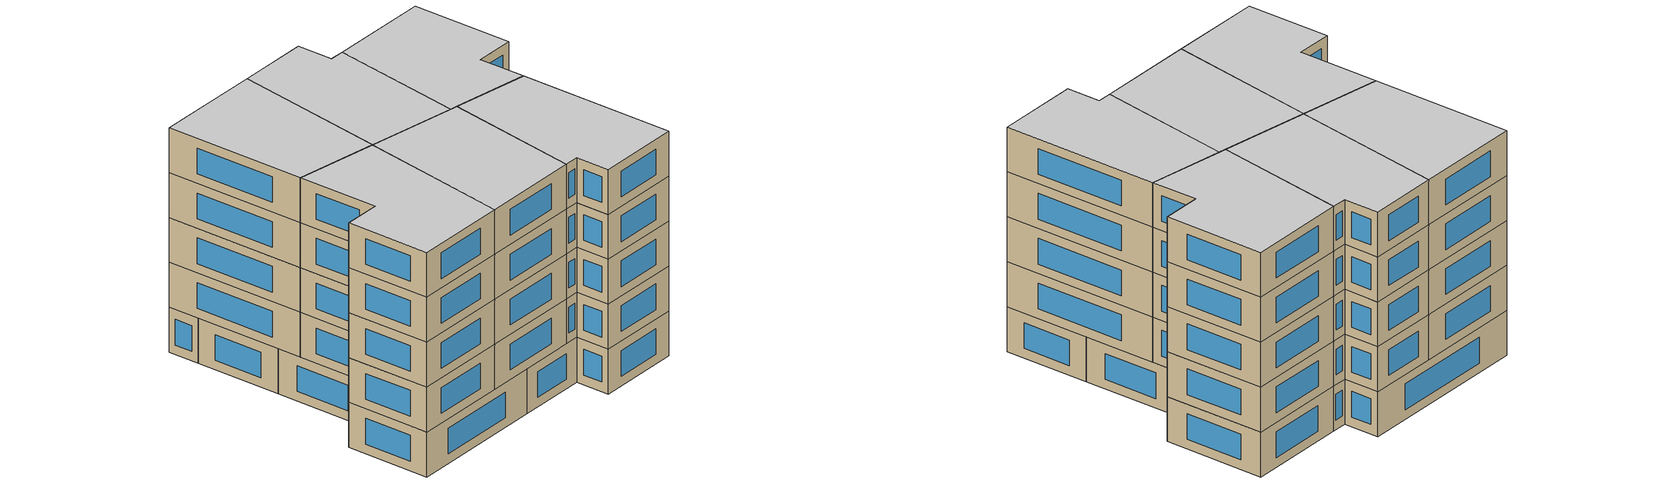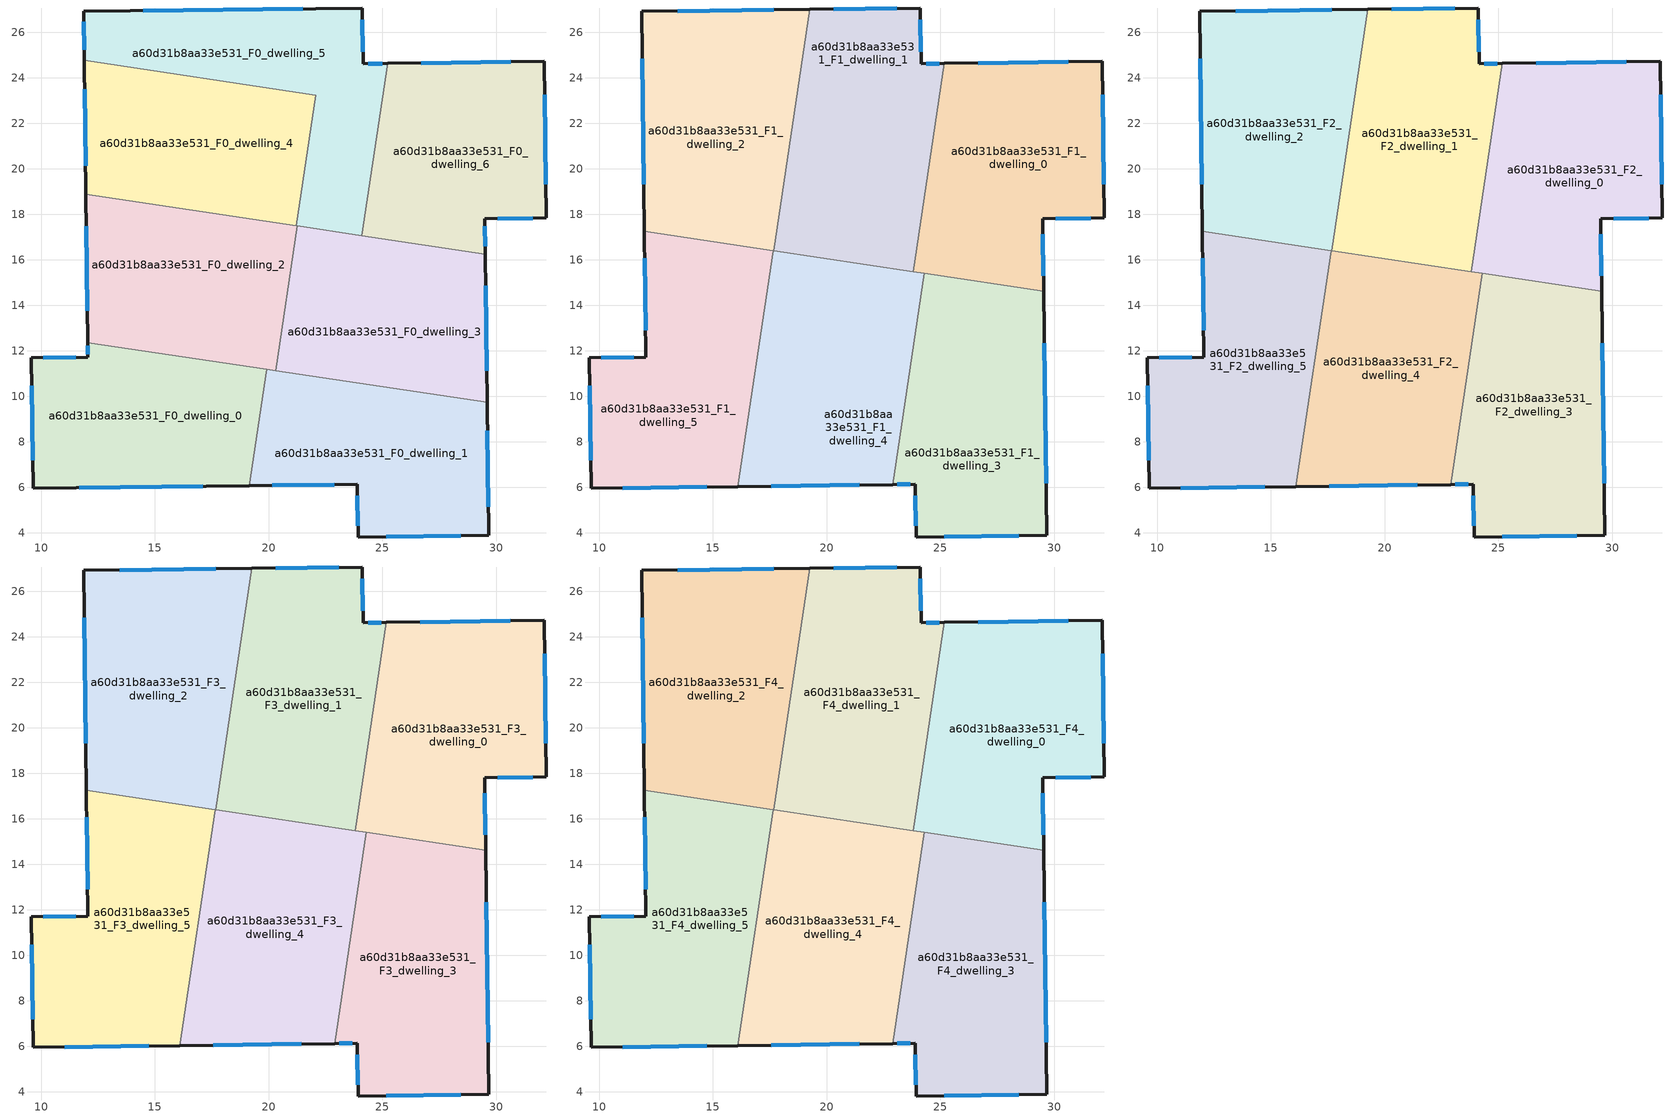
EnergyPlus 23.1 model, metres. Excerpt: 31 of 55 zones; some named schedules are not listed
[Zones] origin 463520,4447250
a60d31b8aa33e531_F0_dwelling_0
 floor ground (EU_floor_Construction): 19.91,11.17 19.15,6.07 9.65,5.94 9.58,11.68 12.06,11.71 12.05,12.35 z0
 wall outside (EU_wall_Construction): 12.05,12.35 12.06,11.71 9.58,11.68 9.65,5.94 19.15,6.07 z0:3
 wall to a60d31b8aa33e531_F0_dwelling_1 (EU_wall_Construction): 19.15,6.07 19.91,11.17 z0:3
 wall to a60d31b8aa33e531_F0_dwelling_2 (EU_wall_Construction): 19.91,11.17 12.05,12.35 z0:3
 window (EU_Window_Construction): 11.53,11.71 10.11,11.69 / 12.05,12.21 12.06,11.85 / 11.68,5.97 17.11,6.04 / 9.59,10.45 9.63,7.17 z0.64:2.36
a60d31b8aa33e531_F0_dwelling_1
 floor ground (EU_floor_Construction): 29.61,9.72 29.68,3.88 23.93,3.81 23.9,6.13 19.15,6.07 19.91,11.17 z0
 wall outside (EU_wall_Construction): 19.15,6.07 23.9,6.13 23.93,3.81 29.68,3.88 29.61,9.72 z0:3
 wall to a60d31b8aa33e531_F0_dwelling_3 (EU_wall_Construction): 29.61,9.72 20.31,11.11 z0:3
 wall to a60d31b8aa33e531_F0_dwelling_2 (EU_wall_Construction): 20.31,11.11 19.91,11.17 z0:3
 window (EU_Window_Construction): 29.67,5.13 29.62,8.47 / 25.17,3.82 28.45,3.86 / 23.91,5.63 23.93,4.3 / 20.17,6.08 22.88,6.11 z0.64:2.36
a60d31b8aa33e531_F0_dwelling_2
 floor ground (EU_floor_Construction): 21.26,17.48 20.31,11.11 12.05,12.35 11.97,18.87 z0
 wall outside (EU_wall_Construction): 11.97,18.87 12.05,12.35 z0:3
 wall to a60d31b8aa33e531_F0_dwelling_3 (EU_wall_Construction): 20.31,11.11 21.26,17.48 z0:3
 wall to a60d31b8aa33e531_F0_dwelling_4 (EU_wall_Construction): 21.23,17.49 11.97,18.87 z0:3
 wall to a60d31b8aa33e531_F0_dwelling_5 (EU_wall_Construction): 21.26,17.48 21.23,17.49 z0:3
 window (EU_Window_Construction): 11.99,17.47 12.04,13.74 z0.64:2.36
 ceiling adiabatic (EU_roof_Construction): 17.68,16.39 17.92,17.98 11.97,18.87 12.05,12.35 11.99,17.24 z3
a60d31b8aa33e531_F0_dwelling_3
 floor ground (EU_floor_Construction): 29.52,16.25 29.61,9.72 20.31,11.11 21.26,17.48 z0
 wall outside (EU_wall_Construction): 29.61,9.72 29.52,16.25 z0:3
 wall to a60d31b8aa33e531_F0_dwelling_6 (EU_wall_Construction): 29.52,16.25 24.11,17.06 z0:3
 wall to a60d31b8aa33e531_F0_dwelling_5 (EU_wall_Construction): 24.11,17.05 21.26,17.48 z0:3
 window (EU_Window_Construction): 29.59,11.12 29.54,14.85 z0.64:2.36
a60d31b8aa33e531_F0_dwelling_4
 floor ground (EU_floor_Construction): 22.08,23.24 21.23,17.49 11.97,18.87 11.9,24.76 z0
 wall outside (EU_wall_Construction): 11.9,24.76 11.97,18.87 z0:3
 wall to a60d31b8aa33e531_F0_dwelling_5 (EU_wall_Construction): 21.23,17.49 22.08,23.24 11.9,24.76 z0:3
 window (EU_Window_Construction): 11.91,23.5 11.96,20.13 z0.64:2.36
a60d31b8aa33e531_F0_dwelling_5
 floor ground (EU_floor_Construction): 24.12,27.06 24.15,24.61 25.24,24.62 24.11,17.05 21.23,17.49 22.08,23.24 11.9,24.76 11.87,26.91 z0
 wall outside (EU_wall_Construction): 25.24,24.62 24.15,24.61 24.12,27.06 11.87,26.91 11.9,24.76 z0:3
 wall to a60d31b8aa33e531_F0_dwelling_6 (EU_wall_Construction): 24.11,17.05 25.24,24.62 z0:3
 window (EU_Window_Construction): 11.88,26.45 11.89,25.22 / 21.5,27.03 14.49,26.94 / 24.15,25.13 24.13,26.54 / 25.01,24.62 24.39,24.61 z0.64:2.36
a60d31b8aa33e531_F0_dwelling_6
 floor ground (EU_floor_Construction): 32.12,24.71 32.2,17.83 29.5,17.8 29.52,16.25 24.11,17.05 25.24,24.62 z0
 wall outside (EU_wall_Construction): 29.52,16.25 29.5,17.8 32.2,17.83 32.12,24.71 25.24,24.62 z0:3
 window (EU_Window_Construction): 30.64,24.69 26.71,24.64 / 32.18,19.31 32.13,23.24 / 30.08,17.81 31.62,17.83 / 29.52,16.58 29.51,17.47 z0.64:2.36
a60d31b8aa33e531_F1_dwelling_0
 floor to a60d31b8aa33e531_F0_dwelling_6 (EU_floor_Construction): 32.12,24.71 32.2,17.83 29.5,17.8 29.52,16.25 24.11,17.05 25.24,24.62 z3
 floor to a60d31b8aa33e531_F0_dwelling_5 (EU_floor_Construction): 25.24,24.62 24.11,17.05 24.05,17.06 25.18,24.62 z3
 floor to a60d31b8aa33e531_F0_dwelling_3 (EU_floor_Construction): 29.52,16.25 29.54,14.62 23.82,15.47 24.05,17.06 z3
 wall outside (EU_wall_Construction): 29.54,14.62 29.5,17.8 32.2,17.83 32.12,24.71 25.18,24.62 z3:6
 wall to a60d31b8aa33e531_F1_dwelling_1 (EU_wall_Construction): 25.18,24.62 23.82,15.47 z3:6
 wall to a60d31b8aa33e531_F1_dwelling_3 (EU_wall_Construction): 24.29,15.4 29.54,14.62 z3:6
 wall to a60d31b8aa33e531_F1_dwelling_4 (EU_wall_Construction): 23.82,15.47 24.29,15.4 z3:6
 window (EU_Window_Construction): 29.53,15.3 29.51,17.12 / 30.63,24.69 26.67,24.64 / 32.18,19.31 32.13,23.24 / 30.08,17.81 31.62,17.83 z3.64:5.36
a60d31b8aa33e531_F1_dwelling_1
 floor to a60d31b8aa33e531_F0_dwelling_5 (EU_floor_Construction): 24.12,27.06 24.15,24.61 25.18,24.62 24.05,17.06 21.23,17.49 22.08,23.24 18.78,23.73 19.27,27 z3
 floor to a60d31b8aa33e531_F0_dwelling_4 (EU_floor_Construction): 22.08,23.24 21.23,17.49 17.92,17.98 18.78,23.73 z3
 floor to a60d31b8aa33e531_F0_dwelling_3 (EU_floor_Construction): 24.05,17.06 23.82,15.47 21.03,15.89 21.26,17.48 z3
 floor to a60d31b8aa33e531_F0_dwelling_2 (EU_floor_Construction): 21.26,17.48 21.03,15.89 17.68,16.39 17.92,17.98 z3
 wall outside (EU_wall_Construction): 25.18,24.62 24.15,24.61 24.12,27.06 19.27,27 z3:6
 wall to a60d31b8aa33e531_F1_dwelling_2 (EU_wall_Construction): 19.27,27 17.68,16.39 z3:6
 wall to a60d31b8aa33e531_F1_dwelling_4 (EU_wall_Construction): 17.68,16.39 23.82,15.47 z3:6
 window (EU_Window_Construction): 23.08,27.05 20.31,27.01 / 24.15,25.13 24.13,26.54 / 24.96,24.62 24.37,24.61 z3.64:5.36
a60d31b8aa33e531_F1_dwelling_2
 floor to a60d31b8aa33e531_F0_dwelling_4 (EU_floor_Construction): 18.78,23.73 17.92,17.98 11.97,18.87 11.9,24.76 z3
 floor to a60d31b8aa33e531_F0_dwelling_5 (EU_floor_Construction): 19.27,27 18.78,23.73 11.9,24.76 11.87,26.91 z3
 floor adiabatic (EU_floor_Construction): 17.92,17.98 17.68,16.39 11.99,17.24 11.97,18.87 z3
 wall outside (EU_wall_Construction): 19.27,27 11.87,26.91 11.99,17.24 z3:6
 wall to a60d31b8aa33e531_F1_dwelling_5 (EU_wall_Construction): 11.99,17.24 17.66,16.39 z3:6
 wall to a60d31b8aa33e531_F1_dwelling_4 (EU_wall_Construction): 17.66,16.39 17.68,16.39 z3:6
 window (EU_Window_Construction): 11.9,24.84 11.97,19.31 / 17.68,26.98 13.45,26.93 z3.64:5.36
a60d31b8aa33e531_F1_dwelling_3
 floor to a60d31b8aa33e531_F0_dwelling_1 (EU_floor_Construction): 29.61,9.72 29.68,3.88 23.93,3.81 23.9,6.13 22.9,6.12 23.58,10.62 z3
 floor to a60d31b8aa33e531_F0_dwelling_3 (EU_floor_Construction): 29.54,14.62 29.61,9.72 23.58,10.62 24.29,15.4 z3
 wall outside (EU_wall_Construction): 22.9,6.12 23.9,6.13 23.93,3.81 29.68,3.88 29.54,14.62 z3:6
 wall to a60d31b8aa33e531_F1_dwelling_4 (EU_wall_Construction): 24.29,15.4 22.9,6.12 z3:6
 window (EU_Window_Construction): 29.65,6.18 29.57,12.32 / 25.17,3.82 28.45,3.86 / 23.91,5.63 23.93,4.3 / 23.12,6.12 23.69,6.13 z3.64:5.36
a60d31b8aa33e531_F1_dwelling_4
 floor to a60d31b8aa33e531_F0_dwelling_2 (EU_floor_Construction): 21.03,15.89 20.31,11.11 16.94,11.62 17.66,16.39 z3
 floor to a60d31b8aa33e531_F0_dwelling_0 (EU_floor_Construction): 19.91,11.17 19.15,6.07 16.11,6.03 16.94,11.62 z3
 floor to a60d31b8aa33e531_F0_dwelling_1 (EU_floor_Construction): 23.58,10.62 22.9,6.12 19.15,6.07 19.91,11.17 z3
 floor to a60d31b8aa33e531_F0_dwelling_3 (EU_floor_Construction): 24.29,15.4 23.58,10.62 20.31,11.11 21.03,15.89 z3
 wall outside (EU_wall_Construction): 16.11,6.03 22.9,6.12 z3:6
 wall to a60d31b8aa33e531_F1_dwelling_5 (EU_wall_Construction): 17.66,16.39 16.11,6.03 z3:6
 window (EU_Window_Construction): 17.56,6.05 21.45,6.1 z3.64:5.36
a60d31b8aa33e531_F1_dwelling_5
 floor to a60d31b8aa33e531_F0_dwelling_0 (EU_floor_Construction): 16.94,11.62 16.11,6.03 9.65,5.94 9.58,11.68 12.06,11.71 12.05,12.35 z3
 floor to a60d31b8aa33e531_F0_dwelling_2 (EU_floor_Construction): 17.66,16.39 16.94,11.62 12.05,12.35 11.99,17.24 z3
 wall outside (EU_wall_Construction): 11.99,17.24 12.06,11.71 9.58,11.68 9.65,5.94 16.11,6.03 z3:6
 window (EU_Window_Construction): 12.01,16.05 12.05,12.9 / 11.03,5.96 14.72,6.01 / 9.59,10.45 9.63,7.17 / 11.53,11.71 10.11,11.69 z3.64:5.36
a60d31b8aa33e531_F2_dwelling_0
 floor to a60d31b8aa33e531_F1_dwelling_0 (EU_floor_Construction): 32.12,24.71 32.2,17.83 29.5,17.8 29.54,14.62 23.82,15.47 25.18,24.62 z6
 wall outside (EU_wall_Construction): 29.54,14.62 29.5,17.8 32.2,17.83 32.12,24.71 25.18,24.62 z6:9
 wall to a60d31b8aa33e531_F2_dwelling_1 (EU_wall_Construction): 25.18,24.62 23.82,15.47 z6:9
 wall to a60d31b8aa33e531_F2_dwelling_3 (EU_wall_Construction): 24.29,15.4 29.54,14.62 z6:9
 wall to a60d31b8aa33e531_F2_dwelling_4 (EU_wall_Construction): 23.82,15.47 24.29,15.4 z6:9
 window (EU_Window_Construction): 29.53,15.3 29.51,17.12 / 30.63,24.69 26.67,24.64 / 32.18,19.31 32.13,23.24 / 30.08,17.81 31.62,17.83 z6.64:8.36
a60d31b8aa33e531_F2_dwelling_1
 floor to a60d31b8aa33e531_F1_dwelling_1 (EU_floor_Construction): 24.12,27.06 24.15,24.61 25.18,24.62 23.82,15.47 17.68,16.39 19.27,27 z6
 wall outside (EU_wall_Construction): 25.18,24.62 24.15,24.61 24.12,27.06 19.27,27 z6:9
 wall to a60d31b8aa33e531_F2_dwelling_2 (EU_wall_Construction): 19.27,27 17.68,16.39 z6:9
 wall to a60d31b8aa33e531_F2_dwelling_4 (EU_wall_Construction): 17.68,16.39 23.82,15.47 z6:9
 window (EU_Window_Construction): 23.08,27.05 20.31,27.01 / 24.15,25.13 24.13,26.54 / 24.96,24.62 24.37,24.61 z6.64:8.36
a60d31b8aa33e531_F2_dwelling_2
 floor to a60d31b8aa33e531_F1_dwelling_2 (EU_floor_Construction): 19.27,27 17.68,16.39 11.99,17.24 11.87,26.91 z6
 wall outside (EU_wall_Construction): 19.27,27 11.87,26.91 11.99,17.24 z6:9
 wall to a60d31b8aa33e531_F2_dwelling_5 (EU_wall_Construction): 11.99,17.24 17.66,16.39 z6:9
 wall to a60d31b8aa33e531_F2_dwelling_4 (EU_wall_Construction): 17.66,16.39 17.68,16.39 z6:9
 window (EU_Window_Construction): 11.9,24.84 11.97,19.31 / 17.68,26.98 13.45,26.93 z6.64:8.36
a60d31b8aa33e531_F2_dwelling_3
 floor to a60d31b8aa33e531_F1_dwelling_3 (EU_floor_Construction): 29.54,14.62 29.68,3.88 23.93,3.81 23.9,6.13 22.9,6.12 24.29,15.4 z6
 wall outside (EU_wall_Construction): 22.9,6.12 23.9,6.13 23.93,3.81 29.68,3.88 29.54,14.62 z6:9
 wall to a60d31b8aa33e531_F2_dwelling_4 (EU_wall_Construction): 24.29,15.4 22.9,6.12 z6:9
 window (EU_Window_Construction): 29.65,6.18 29.57,12.32 / 25.17,3.82 28.45,3.86 / 23.91,5.63 23.93,4.3 / 23.12,6.12 23.69,6.13 z6.64:8.36
a60d31b8aa33e531_F2_dwelling_4
 floor to a60d31b8aa33e531_F1_dwelling_4 (EU_floor_Construction): 24.29,15.4 22.9,6.12 16.11,6.03 17.66,16.39 z6
 wall outside (EU_wall_Construction): 16.11,6.03 22.9,6.12 z6:9
 wall to a60d31b8aa33e531_F2_dwelling_5 (EU_wall_Construction): 17.66,16.39 16.11,6.03 z6:9
 window (EU_Window_Construction): 17.56,6.05 21.45,6.1 z6.64:8.36
a60d31b8aa33e531_F2_dwelling_5
 floor to a60d31b8aa33e531_F1_dwelling_5 (EU_floor_Construction): 17.66,16.39 16.11,6.03 9.65,5.94 9.58,11.68 12.06,11.71 11.99,17.24 z6
 wall outside (EU_wall_Construction): 11.99,17.24 12.06,11.71 9.58,11.68 9.65,5.94 16.11,6.03 z6:9
 window (EU_Window_Construction): 12.01,16.05 12.05,12.9 / 11.03,5.96 14.72,6.01 / 9.59,10.45 9.63,7.17 / 11.53,11.71 10.11,11.69 z6.64:8.36
a60d31b8aa33e531_F3_dwelling_0
 floor to a60d31b8aa33e531_F2_dwelling_0 (EU_floor_Construction): 32.12,24.71 32.2,17.83 29.5,17.8 29.54,14.62 23.82,15.47 25.18,24.62 z9
 wall outside (EU_wall_Construction): 29.54,14.62 29.5,17.8 32.2,17.83 32.12,24.71 25.18,24.62 z9:12
 wall to a60d31b8aa33e531_F3_dwelling_1 (EU_wall_Construction): 25.18,24.62 23.82,15.47 z9:12
 wall to a60d31b8aa33e531_F3_dwelling_3 (EU_wall_Construction): 24.29,15.4 29.54,14.62 z9:12
 wall to a60d31b8aa33e531_F3_dwelling_4 (EU_wall_Construction): 23.82,15.47 24.29,15.4 z9:12
 window (EU_Window_Construction): 29.53,15.3 29.51,17.12 / 30.63,24.69 26.67,24.64 / 32.18,19.31 32.13,23.24 / 30.08,17.81 31.62,17.83 z9.64:11.36
a60d31b8aa33e531_F3_dwelling_1
 floor to a60d31b8aa33e531_F2_dwelling_1 (EU_floor_Construction): 24.12,27.06 24.15,24.61 25.18,24.62 23.82,15.47 17.68,16.39 19.27,27 z9
 wall outside (EU_wall_Construction): 25.18,24.62 24.15,24.61 24.12,27.06 19.27,27 z9:12
 wall to a60d31b8aa33e531_F3_dwelling_2 (EU_wall_Construction): 19.27,27 17.68,16.39 z9:12
 wall to a60d31b8aa33e531_F3_dwelling_4 (EU_wall_Construction): 17.68,16.39 23.82,15.47 z9:12
 window (EU_Window_Construction): 23.08,27.05 20.31,27.01 / 24.15,25.13 24.13,26.54 / 24.96,24.62 24.37,24.61 z9.64:11.36
a60d31b8aa33e531_F3_dwelling_2
 floor to a60d31b8aa33e531_F2_dwelling_2 (EU_floor_Construction): 19.27,27 17.68,16.39 11.99,17.24 11.87,26.91 z9
 wall outside (EU_wall_Construction): 19.27,27 11.87,26.91 11.99,17.24 z9:12
 wall to a60d31b8aa33e531_F3_dwelling_5 (EU_wall_Construction): 11.99,17.24 17.66,16.39 z9:12
 wall to a60d31b8aa33e531_F3_dwelling_4 (EU_wall_Construction): 17.66,16.39 17.68,16.39 z9:12
 window (EU_Window_Construction): 11.9,24.84 11.97,19.31 / 17.68,26.98 13.45,26.93 z9.64:11.36
a60d31b8aa33e531_F3_dwelling_3
 floor to a60d31b8aa33e531_F2_dwelling_3 (EU_floor_Construction): 29.54,14.62 29.68,3.88 23.93,3.81 23.9,6.13 22.9,6.12 24.29,15.4 z9
 wall outside (EU_wall_Construction): 22.9,6.12 23.9,6.13 23.93,3.81 29.68,3.88 29.54,14.62 z9:12
 wall to a60d31b8aa33e531_F3_dwelling_4 (EU_wall_Construction): 24.29,15.4 22.9,6.12 z9:12
 window (EU_Window_Construction): 29.65,6.18 29.57,12.32 / 25.17,3.82 28.45,3.86 / 23.91,5.63 23.93,4.3 / 23.12,6.12 23.69,6.13 z9.64:11.36
a60d31b8aa33e531_F3_dwelling_4
 floor to a60d31b8aa33e531_F2_dwelling_4 (EU_floor_Construction): 24.29,15.4 22.9,6.12 16.11,6.03 17.66,16.39 z9
 wall outside (EU_wall_Construction): 16.11,6.03 22.9,6.12 z9:12
 wall to a60d31b8aa33e531_F3_dwelling_5 (EU_wall_Construction): 17.66,16.39 16.11,6.03 z9:12
 window (EU_Window_Construction): 17.56,6.05 21.45,6.1 z9.64:11.36
a60d31b8aa33e531_F3_dwelling_5
 floor to a60d31b8aa33e531_F2_dwelling_5 (EU_floor_Construction): 17.66,16.39 16.11,6.03 9.65,5.94 9.58,11.68 12.06,11.71 11.99,17.24 z9
 wall outside (EU_wall_Construction): 11.99,17.24 12.06,11.71 9.58,11.68 9.65,5.94 16.11,6.03 z9:12
 window (EU_Window_Construction): 12.01,16.05 12.05,12.9 / 11.03,5.96 14.72,6.01 / 9.59,10.45 9.63,7.17 / 11.53,11.71 10.11,11.69 z9.64:11.36
a60d31b8aa33e531_F4_dwelling_0
 floor to a60d31b8aa33e531_F3_dwelling_0 (EU_floor_Construction): 32.12,24.71 32.2,17.83 29.5,17.8 29.54,14.62 23.82,15.47 25.18,24.62 z12
 wall outside (EU_wall_Construction): 29.54,14.62 29.5,17.8 32.2,17.83 32.12,24.71 25.18,24.62 z12:15
 wall to a60d31b8aa33e531_F4_dwelling_1 (EU_wall_Construction): 25.18,24.62 23.82,15.47 z12:15
 wall to a60d31b8aa33e531_F4_dwelling_3 (EU_wall_Construction): 24.29,15.4 29.54,14.62 z12:15
 wall to a60d31b8aa33e531_F4_dwelling_4 (EU_wall_Construction): 23.82,15.47 24.29,15.4 z12:15
 window (EU_Window_Construction): 29.53,15.3 29.51,17.12 / 30.63,24.69 26.67,24.64 / 32.18,19.31 32.13,23.24 / 30.08,17.81 31.62,17.83 z12.64:14.36
 ceiling to a60d31b8aa33e531_F5_dwelling_0 (EU_floor_Construction): 29.54,14.62 29.5,17.8 32.2,17.83 32.12,24.71 25.18,24.62 23.82,15.47 z15
a60d31b8aa33e531_F4_dwelling_1
 floor to a60d31b8aa33e531_F3_dwelling_1 (EU_floor_Construction): 24.12,27.06 24.15,24.61 25.18,24.62 23.82,15.47 17.68,16.39 19.27,27 z12
 wall outside (EU_wall_Construction): 25.18,24.62 24.15,24.61 24.12,27.06 19.27,27 z12:15
 wall to a60d31b8aa33e531_F4_dwelling_2 (EU_wall_Construction): 19.27,27 17.68,16.39 z12:15
 wall to a60d31b8aa33e531_F4_dwelling_4 (EU_wall_Construction): 17.68,16.39 23.82,15.47 z12:15
 window (EU_Window_Construction): 23.08,27.05 20.31,27.01 / 24.15,25.13 24.13,26.54 / 24.96,24.62 24.37,24.61 z12.64:14.36
 ceiling to a60d31b8aa33e531_F5_dwelling_1 (EU_floor_Construction): 23.82,15.47 25.18,24.62 24.15,24.61 24.12,27.06 19.27,27 17.68,16.39 z15
a60d31b8aa33e531_F4_dwelling_2
 floor to a60d31b8aa33e531_F3_dwelling_2 (EU_floor_Construction): 19.27,27 17.68,16.39 11.99,17.24 11.87,26.91 z12
 wall outside (EU_wall_Construction): 19.27,27 11.87,26.91 11.99,17.24 z12:15
 wall to a60d31b8aa33e531_F4_dwelling_5 (EU_wall_Construction): 11.99,17.24 17.66,16.39 z12:15
 wall to a60d31b8aa33e531_F4_dwelling_4 (EU_wall_Construction): 17.66,16.39 17.68,16.39 z12:15
 window (EU_Window_Construction): 11.9,24.84 11.97,19.31 / 17.68,26.98 13.45,26.93 z12.64:14.36
 ceiling to a60d31b8aa33e531_F5_dwelling_2 (EU_floor_Construction): 17.68,16.39 19.27,27 11.87,26.91 11.99,17.24 z15
a60d31b8aa33e531_F4_dwelling_3
 floor to a60d31b8aa33e531_F3_dwelling_3 (EU_floor_Construction): 29.54,14.62 29.68,3.88 23.93,3.81 23.9,6.13 22.9,6.12 24.29,15.4 z12
 wall outside (EU_wall_Construction): 22.9,6.12 23.9,6.13 23.93,3.81 29.68,3.88 29.54,14.62 z12:15
 wall to a60d31b8aa33e531_F4_dwelling_4 (EU_wall_Construction): 24.29,15.4 22.9,6.12 z12:15
 window (EU_Window_Construction): 29.65,6.18 29.57,12.32 / 25.17,3.82 28.45,3.86 / 23.91,5.63 23.93,4.3 / 23.12,6.12 23.69,6.13 z12.64:14.36
 ceiling to a60d31b8aa33e531_F5_dwelling_3 (EU_floor_Construction): 29.68,3.88 29.54,14.62 24.29,15.4 22.9,6.12 23.9,6.13 23.93,3.81 z15
a60d31b8aa33e531_F4_dwelling_4
 floor to a60d31b8aa33e531_F3_dwelling_4 (EU_floor_Construction): 24.29,15.4 22.9,6.12 16.11,6.03 17.66,16.39 z12
 wall outside (EU_wall_Construction): 16.11,6.03 22.9,6.12 z12:15
 wall to a60d31b8aa33e531_F4_dwelling_5 (EU_wall_Construction): 17.66,16.39 16.11,6.03 z12:15
 window (EU_Window_Construction): 17.56,6.05 21.45,6.1 z12.64:14.36
 ceiling to a60d31b8aa33e531_F5_dwelling_4 (EU_floor_Construction): 22.9,6.12 24.29,15.4 17.66,16.39 16.11,6.03 z15
a60d31b8aa33e531_F4_dwelling_5
 floor to a60d31b8aa33e531_F3_dwelling_5 (EU_floor_Construction): 17.66,16.39 16.11,6.03 9.65,5.94 9.58,11.68 12.06,11.71 11.99,17.24 z12
 wall outside (EU_wall_Construction): 11.99,17.24 12.06,11.71 9.58,11.68 9.65,5.94 16.11,6.03 z12:15
 window (EU_Window_Construction): 12.01,16.05 12.05,12.9 / 11.03,5.96 14.72,6.01 / 9.59,10.45 9.63,7.17 / 11.53,11.71 10.11,11.69 z12.64:14.36
 ceiling to a60d31b8aa33e531_F5_dwelling_5 (EU_floor_Construction): 16.11,6.03 17.66,16.39 11.99,17.24 12.06,11.71 9.58,11.68 9.65,5.94 z15
[Building]
EU S2 Campaign: North Axis=0; Terrain=City; Solar Distribution=FullExterior
[Site:Location]
Yerevan-Zvartnots.Intl.AP: Latitude=40.15; Longitude=44.383; Time Zone=4; Elevation=854
[SizingPeriod:WeatherFileDays]
AnnualSizingPeriod: Begin Month=1; Begin Day of Month=1; End Month=12; End Day of Month=31; Day of Week for Start Day=Monday; Use Weather File Daylight Saving Period=No; Use Weather File Rain and Snow Indicators=No
[MATERIAL]
EU_InternalMass_Material: Roughness=MediumRough; Thickness=0.1; Conductivity=1; Density=1800; Specific Heat=900; Thermal Absorptance=0.9; Solar Absorptance=0.7; Visible Absorptance=0.7
[MATERIAL:NOMASS] Roughness=MediumRough; Thermal Absorptance=0.9; Solar Absorptance=0.7; Visible Absorptance=0.7
Name | Thermal Resistance
EU_wall_NoMass | 1.05043
EU_roof_NoMass | 1.45357
EU_floor_NoMass | 0.478065
[WINDOWMATERIAL:SIMPLEGLAZINGSYSTEM]
EU_Window_SimpleGlazing: UFactor=2.5566; Solar Heat Gain Coefficient=0.75; Visible Transmittance=0.75
[CONSTRUCTION]
EU_wall_Construction: EU_wall_NoMass
EU_roof_Construction: EU_roof_NoMass
EU_floor_Construction: EU_floor_NoMass
EU_Window_Construction: EU_Window_SimpleGlazing
EU_InternalMass_Construction: EU_InternalMass_Material
[ZONE] Type=1; Multiplier=1; Ceiling Height=autocalculate; Floor Area=autocalculate; Part of Total Floor Area=Yes
Name | Volume
a60d31b8aa33e531_F0_dwelling_0 | 171.408
a60d31b8aa33e531_F1_dwelling_0; a60d31b8aa33e531_F2_dwelling_0; a60d31b8aa33e531_F3_dwelling_0; a60d31b8aa33e531_F4_dwelling_0 | 199.97
a60d31b8aa33e531_F0_dwelling_1 | 171.409
a60d31b8aa33e531_F1_dwelling_1; a60d31b8aa33e531_F2_dwelling_1; a60d31b8aa33e531_F3_dwelling_1; a60d31b8aa33e531_F4_dwelling_1 | 199.988
a60d31b8aa33e531_F0_dwelling_2 | 171.395
a60d31b8aa33e531_F1_dwelling_2; a60d31b8aa33e531_F2_dwelling_2; a60d31b8aa33e531_F3_dwelling_2; a60d31b8aa33e531_F4_dwelling_2 | 199.975
a60d31b8aa33e531_F0_dwelling_3 | 171.391
a60d31b8aa33e531_F1_dwelling_3; a60d31b8aa33e531_F2_dwelling_3; a60d31b8aa33e531_F3_dwelling_3; a60d31b8aa33e531_F4_dwelling_3 | 199.979
a60d31b8aa33e531_F0_dwelling_4 | 171.406
a60d31b8aa33e531_F1_dwelling_4; a60d31b8aa33e531_F2_dwelling_4; a60d31b8aa33e531_F3_dwelling_4; a60d31b8aa33e531_F4_dwelling_4 | 199.941
a60d31b8aa33e531_F0_dwelling_5 | 171.414
a60d31b8aa33e531_F1_dwelling_5; a60d31b8aa33e531_F2_dwelling_5; a60d31b8aa33e531_F3_dwelling_5; a60d31b8aa33e531_F4_dwelling_5 | 199.967
a60d31b8aa33e531_F0_dwelling_6 | 171.393
[INTERNALMASS] Construction=EU_InternalMass_Construction
Name | Zone or ZoneList | Surface Area
a60d31b8aa33e531_F0_dwelling_0_EU_InternalMass | a60d31b8aa33e531_F0_dwelling_0 | 57.1353
a60d31b8aa33e531_F0_dwelling_1_EU_InternalMass | a60d31b8aa33e531_F0_dwelling_1 | 57.1377
a60d31b8aa33e531_F0_dwelling_2_EU_InternalMass | a60d31b8aa33e531_F0_dwelling_2 | 57.1316
a60d31b8aa33e531_F0_dwelling_3_EU_InternalMass | a60d31b8aa33e531_F0_dwelling_3 | 57.1303
a60d31b8aa33e531_F0_dwelling_4_EU_InternalMass | a60d31b8aa33e531_F0_dwelling_4 | 57.1342
a60d31b8aa33e531_F0_dwelling_5_EU_InternalMass | a60d31b8aa33e531_F0_dwelling_5 | 57.138
a60d31b8aa33e531_F0_dwelling_6_EU_InternalMass | a60d31b8aa33e531_F0_dwelling_6 | 57.1311
a60d31b8aa33e531_F1_dwelling_0_EU_InternalMass | a60d31b8aa33e531_F1_dwelling_0 | 66.6567
a60d31b8aa33e531_F1_dwelling_1_EU_InternalMass | a60d31b8aa33e531_F1_dwelling_1 | 66.6628
a60d31b8aa33e531_F1_dwelling_2_EU_InternalMass | a60d31b8aa33e531_F1_dwelling_2 | 66.6581
a60d31b8aa33e531_F1_dwelling_3_EU_InternalMass | a60d31b8aa33e531_F1_dwelling_3 | 66.6596
a60d31b8aa33e531_F1_dwelling_4_EU_InternalMass | a60d31b8aa33e531_F1_dwelling_4 | 66.6468
a60d31b8aa33e531_F1_dwelling_5_EU_InternalMass | a60d31b8aa33e531_F1_dwelling_5 | 66.6558
a60d31b8aa33e531_F2_dwelling_0_EU_InternalMass | a60d31b8aa33e531_F2_dwelling_0 | 66.6567
a60d31b8aa33e531_F2_dwelling_1_EU_InternalMass | a60d31b8aa33e531_F2_dwelling_1 | 66.6628
a60d31b8aa33e531_F2_dwelling_2_EU_InternalMass | a60d31b8aa33e531_F2_dwelling_2 | 66.6581
a60d31b8aa33e531_F2_dwelling_3_EU_InternalMass | a60d31b8aa33e531_F2_dwelling_3 | 66.6596
a60d31b8aa33e531_F2_dwelling_4_EU_InternalMass | a60d31b8aa33e531_F2_dwelling_4 | 66.6468
a60d31b8aa33e531_F2_dwelling_5_EU_InternalMass | a60d31b8aa33e531_F2_dwelling_5 | 66.6558
a60d31b8aa33e531_F3_dwelling_0_EU_InternalMass | a60d31b8aa33e531_F3_dwelling_0 | 66.6567
a60d31b8aa33e531_F3_dwelling_1_EU_InternalMass | a60d31b8aa33e531_F3_dwelling_1 | 66.6628
a60d31b8aa33e531_F3_dwelling_2_EU_InternalMass | a60d31b8aa33e531_F3_dwelling_2 | 66.6581
a60d31b8aa33e531_F3_dwelling_3_EU_InternalMass | a60d31b8aa33e531_F3_dwelling_3 | 66.6596
a60d31b8aa33e531_F3_dwelling_4_EU_InternalMass | a60d31b8aa33e531_F3_dwelling_4 | 66.6468
a60d31b8aa33e531_F3_dwelling_5_EU_InternalMass | a60d31b8aa33e531_F3_dwelling_5 | 66.6558
a60d31b8aa33e531_F4_dwelling_0_EU_InternalMass | a60d31b8aa33e531_F4_dwelling_0 | 66.6567
a60d31b8aa33e531_F4_dwelling_1_EU_InternalMass | a60d31b8aa33e531_F4_dwelling_1 | 66.6628
a60d31b8aa33e531_F4_dwelling_2_EU_InternalMass | a60d31b8aa33e531_F4_dwelling_2 | 66.6581
a60d31b8aa33e531_F4_dwelling_3_EU_InternalMass | a60d31b8aa33e531_F4_dwelling_3 | 66.6596
a60d31b8aa33e531_F4_dwelling_4_EU_InternalMass | a60d31b8aa33e531_F4_dwelling_4 | 66.6468
a60d31b8aa33e531_F4_dwelling_5_EU_InternalMass | a60d31b8aa33e531_F4_dwelling_5 | 66.6558
[OTHEREQUIPMENT] Fuel Type=Electricity; Design Level Calculation Method=Watts/Area; Power per Zone Floor Area=1; Fraction Latent=0; Fraction Radiant=0; Fraction Lost=0; Carbon Dioxide Generation Rate=0; EndUse Subcategory=EU_Step8_InternalGains
Name | Zone or ZoneList or Space or SpaceList | Schedule
EU_Step8_InternalGain_a60d31b8aa33e531_F0_dwelling_0_f000 | a60d31b8aa33e531_F0_dwelling_0 | EU_Step8_GainSchedule_a60d31b8aa33e531_F0_dwelling_0_f000
EU_Step8_InternalGain_a60d31b8aa33e531_F0_dwelling_1_f000 | a60d31b8aa33e531_F0_dwelling_1 | EU_Step8_GainSchedule_a60d31b8aa33e531_F0_dwelling_1_f000
EU_Step8_InternalGain_a60d31b8aa33e531_F0_dwelling_2_f000 | a60d31b8aa33e531_F0_dwelling_2 | EU_Step8_GainSchedule_a60d31b8aa33e531_F0_dwelling_2_f000
EU_Step8_InternalGain_a60d31b8aa33e531_F0_dwelling_3_f000 | a60d31b8aa33e531_F0_dwelling_3 | EU_Step8_GainSchedule_a60d31b8aa33e531_F0_dwelling_3_f000
EU_Step8_InternalGain_a60d31b8aa33e531_F0_dwelling_4_f000 | a60d31b8aa33e531_F0_dwelling_4 | EU_Step8_GainSchedule_a60d31b8aa33e531_F0_dwelling_4_f000
EU_Step8_InternalGain_a60d31b8aa33e531_F0_dwelling_5_f000 | a60d31b8aa33e531_F0_dwelling_5 | EU_Step8_GainSchedule_a60d31b8aa33e531_F0_dwelling_5_f000
EU_Step8_InternalGain_a60d31b8aa33e531_F0_dwelling_6_f000 | a60d31b8aa33e531_F0_dwelling_6 | EU_Step8_GainSchedule_a60d31b8aa33e531_F0_dwelling_6_f000
EU_Step8_InternalGain_a60d31b8aa33e531_F1_dwelling_0_f000 | a60d31b8aa33e531_F1_dwelling_0 | EU_Step8_GainSchedule_a60d31b8aa33e531_F1_dwelling_0_f000
EU_Step8_InternalGain_a60d31b8aa33e531_F1_dwelling_1_f000 | a60d31b8aa33e531_F1_dwelling_1 | EU_Step8_GainSchedule_a60d31b8aa33e531_F1_dwelling_1_f000
EU_Step8_InternalGain_a60d31b8aa33e531_F1_dwelling_2_f000 | a60d31b8aa33e531_F1_dwelling_2 | EU_Step8_GainSchedule_a60d31b8aa33e531_F1_dwelling_2_f000
EU_Step8_InternalGain_a60d31b8aa33e531_F1_dwelling_3_f000 | a60d31b8aa33e531_F1_dwelling_3 | EU_Step8_GainSchedule_a60d31b8aa33e531_F1_dwelling_3_f000
EU_Step8_InternalGain_a60d31b8aa33e531_F1_dwelling_4_f000 | a60d31b8aa33e531_F1_dwelling_4 | EU_Step8_GainSchedule_a60d31b8aa33e531_F1_dwelling_4_f000
EU_Step8_InternalGain_a60d31b8aa33e531_F1_dwelling_5_f000 | a60d31b8aa33e531_F1_dwelling_5 | EU_Step8_GainSchedule_a60d31b8aa33e531_F1_dwelling_5_f000
EU_Step8_InternalGain_a60d31b8aa33e531_F2_dwelling_0_f000 | a60d31b8aa33e531_F2_dwelling_0 | EU_Step8_GainSchedule_a60d31b8aa33e531_F2_dwelling_0_f000
EU_Step8_InternalGain_a60d31b8aa33e531_F2_dwelling_1_f000 | a60d31b8aa33e531_F2_dwelling_1 | EU_Step8_GainSchedule_a60d31b8aa33e531_F2_dwelling_1_f000
EU_Step8_InternalGain_a60d31b8aa33e531_F2_dwelling_2_f000 | a60d31b8aa33e531_F2_dwelling_2 | EU_Step8_GainSchedule_a60d31b8aa33e531_F2_dwelling_2_f000
EU_Step8_InternalGain_a60d31b8aa33e531_F2_dwelling_3_f000 | a60d31b8aa33e531_F2_dwelling_3 | EU_Step8_GainSchedule_a60d31b8aa33e531_F2_dwelling_3_f000
EU_Step8_InternalGain_a60d31b8aa33e531_F2_dwelling_4_f000 | a60d31b8aa33e531_F2_dwelling_4 | EU_Step8_GainSchedule_a60d31b8aa33e531_F2_dwelling_4_f000
EU_Step8_InternalGain_a60d31b8aa33e531_F2_dwelling_5_f000 | a60d31b8aa33e531_F2_dwelling_5 | EU_Step8_GainSchedule_a60d31b8aa33e531_F2_dwelling_5_f000
EU_Step8_InternalGain_a60d31b8aa33e531_F3_dwelling_0_f000 | a60d31b8aa33e531_F3_dwelling_0 | EU_Step8_GainSchedule_a60d31b8aa33e531_F3_dwelling_0_f000
EU_Step8_InternalGain_a60d31b8aa33e531_F3_dwelling_1_f000 | a60d31b8aa33e531_F3_dwelling_1 | EU_Step8_GainSchedule_a60d31b8aa33e531_F3_dwelling_1_f000
EU_Step8_InternalGain_a60d31b8aa33e531_F3_dwelling_2_f000 | a60d31b8aa33e531_F3_dwelling_2 | EU_Step8_GainSchedule_a60d31b8aa33e531_F3_dwelling_2_f000
EU_Step8_InternalGain_a60d31b8aa33e531_F3_dwelling_3_f000 | a60d31b8aa33e531_F3_dwelling_3 | EU_Step8_GainSchedule_a60d31b8aa33e531_F3_dwelling_3_f000
EU_Step8_InternalGain_a60d31b8aa33e531_F3_dwelling_4_f000 | a60d31b8aa33e531_F3_dwelling_4 | EU_Step8_GainSchedule_a60d31b8aa33e531_F3_dwelling_4_f000
EU_Step8_InternalGain_a60d31b8aa33e531_F3_dwelling_5_f000 | a60d31b8aa33e531_F3_dwelling_5 | EU_Step8_GainSchedule_a60d31b8aa33e531_F3_dwelling_5_f000
EU_Step8_InternalGain_a60d31b8aa33e531_F4_dwelling_0_f000 | a60d31b8aa33e531_F4_dwelling_0 | EU_Step8_GainSchedule_a60d31b8aa33e531_F4_dwelling_0_f000
EU_Step8_InternalGain_a60d31b8aa33e531_F4_dwelling_1_f000 | a60d31b8aa33e531_F4_dwelling_1 | EU_Step8_GainSchedule_a60d31b8aa33e531_F4_dwelling_1_f000
EU_Step8_InternalGain_a60d31b8aa33e531_F4_dwelling_2_f000 | a60d31b8aa33e531_F4_dwelling_2 | EU_Step8_GainSchedule_a60d31b8aa33e531_F4_dwelling_2_f000
EU_Step8_InternalGain_a60d31b8aa33e531_F4_dwelling_3_f000 | a60d31b8aa33e531_F4_dwelling_3 | EU_Step8_GainSchedule_a60d31b8aa33e531_F4_dwelling_3_f000
EU_Step8_InternalGain_a60d31b8aa33e531_F4_dwelling_4_f000 | a60d31b8aa33e531_F4_dwelling_4 | EU_Step8_GainSchedule_a60d31b8aa33e531_F4_dwelling_4_f000
EU_Step8_InternalGain_a60d31b8aa33e531_F4_dwelling_5_f000 | a60d31b8aa33e531_F4_dwelling_5 | EU_Step8_GainSchedule_a60d31b8aa33e531_F4_dwelling_5_f000
[ZONEVENTILATION:DESIGNFLOWRATE] Schedule=EU_AlwaysOn; Design Flow Rate Calculation Method=AirChanges/Hour; Air Changes per Hour=0.557805; Ventilation Type=Natural; Fan Pressure Rise=0; Fan Total Efficiency=1; Constant Term Coefficient=1; Temperature Term Coefficient=0; Velocity Term Coefficient=0; Velocity Squared Term Coefficient=0; Minimum Indoor Temperature=-100; Maximum Indoor Temperature=100; Delta Temperature=-100; Minimum Outdoor Temperature=-100; Maximum Outdoor Temperature=100; Maximum Wind Speed=40
Name | Zone or ZoneList or Space or SpaceList
EU_ConstantAir_a60d31b8aa33e531_F0_dwelling_0 | a60d31b8aa33e531_F0_dwelling_0
EU_ConstantAir_a60d31b8aa33e531_F0_dwelling_1 | a60d31b8aa33e531_F0_dwelling_1
EU_ConstantAir_a60d31b8aa33e531_F0_dwelling_2 | a60d31b8aa33e531_F0_dwelling_2
EU_ConstantAir_a60d31b8aa33e531_F0_dwelling_3 | a60d31b8aa33e531_F0_dwelling_3
EU_ConstantAir_a60d31b8aa33e531_F0_dwelling_4 | a60d31b8aa33e531_F0_dwelling_4
EU_ConstantAir_a60d31b8aa33e531_F0_dwelling_5 | a60d31b8aa33e531_F0_dwelling_5
EU_ConstantAir_a60d31b8aa33e531_F0_dwelling_6 | a60d31b8aa33e531_F0_dwelling_6
EU_ConstantAir_a60d31b8aa33e531_F1_dwelling_0 | a60d31b8aa33e531_F1_dwelling_0
EU_ConstantAir_a60d31b8aa33e531_F1_dwelling_1 | a60d31b8aa33e531_F1_dwelling_1
EU_ConstantAir_a60d31b8aa33e531_F1_dwelling_2 | a60d31b8aa33e531_F1_dwelling_2
EU_ConstantAir_a60d31b8aa33e531_F1_dwelling_3 | a60d31b8aa33e531_F1_dwelling_3
EU_ConstantAir_a60d31b8aa33e531_F1_dwelling_4 | a60d31b8aa33e531_F1_dwelling_4
EU_ConstantAir_a60d31b8aa33e531_F1_dwelling_5 | a60d31b8aa33e531_F1_dwelling_5
EU_ConstantAir_a60d31b8aa33e531_F2_dwelling_0 | a60d31b8aa33e531_F2_dwelling_0
EU_ConstantAir_a60d31b8aa33e531_F2_dwelling_1 | a60d31b8aa33e531_F2_dwelling_1
EU_ConstantAir_a60d31b8aa33e531_F2_dwelling_2 | a60d31b8aa33e531_F2_dwelling_2
EU_ConstantAir_a60d31b8aa33e531_F2_dwelling_3 | a60d31b8aa33e531_F2_dwelling_3
EU_ConstantAir_a60d31b8aa33e531_F2_dwelling_4 | a60d31b8aa33e531_F2_dwelling_4
EU_ConstantAir_a60d31b8aa33e531_F2_dwelling_5 | a60d31b8aa33e531_F2_dwelling_5
EU_ConstantAir_a60d31b8aa33e531_F3_dwelling_0 | a60d31b8aa33e531_F3_dwelling_0
EU_ConstantAir_a60d31b8aa33e531_F3_dwelling_1 | a60d31b8aa33e531_F3_dwelling_1
EU_ConstantAir_a60d31b8aa33e531_F3_dwelling_2 | a60d31b8aa33e531_F3_dwelling_2
EU_ConstantAir_a60d31b8aa33e531_F3_dwelling_3 | a60d31b8aa33e531_F3_dwelling_3
EU_ConstantAir_a60d31b8aa33e531_F3_dwelling_4 | a60d31b8aa33e531_F3_dwelling_4
EU_ConstantAir_a60d31b8aa33e531_F3_dwelling_5 | a60d31b8aa33e531_F3_dwelling_5
EU_ConstantAir_a60d31b8aa33e531_F4_dwelling_0 | a60d31b8aa33e531_F4_dwelling_0
EU_ConstantAir_a60d31b8aa33e531_F4_dwelling_1 | a60d31b8aa33e531_F4_dwelling_1
EU_ConstantAir_a60d31b8aa33e531_F4_dwelling_2 | a60d31b8aa33e531_F4_dwelling_2
EU_ConstantAir_a60d31b8aa33e531_F4_dwelling_3 | a60d31b8aa33e531_F4_dwelling_3
EU_ConstantAir_a60d31b8aa33e531_F4_dwelling_4 | a60d31b8aa33e531_F4_dwelling_4
EU_ConstantAir_a60d31b8aa33e531_F4_dwelling_5 | a60d31b8aa33e531_F4_dwelling_5
[HVACTEMPLATE:ZONE:IDEALLOADSAIRSYSTEM] System Availability Schedule=EU_AlwaysOn; Maximum Heating Supply Air Temperature=50; Minimum Cooling Supply Air Temperature=13; Maximum Heating Supply Air Humidity Ratio=0.0156; Minimum Cooling Supply Air Humidity Ratio=0.0077; Heating Limit=NoLimit; Cooling Limit=NoLimit; Heating Availability Schedule=EU_AlwaysOn; Cooling Availability Schedule=EU_CoolingOff; Dehumidification Control Type=ConstantSensibleHeatRatio; Cooling Sensible Heat Ratio=0.7; Dehumidification Setpoint=60; Humidification Control Type=None; Humidification Setpoint=30; Outdoor Air Method=None; Outdoor Air Flow Rate per Person=0.00944; Outdoor Air Flow Rate per Zone Floor Area=0; Outdoor Air Flow Rate per Zone=0; Demand Controlled Ventilation Type=None; Outdoor Air Economizer Type=NoEconomizer; Heat Recovery Type=None; Sensible Heat Recovery Effectiveness=0.7; Latent Heat Recovery Effectiveness=0.65
Name | Template Thermostat
a60d31b8aa33e531_F0_dwelling_0 | EU_HeatOnly_a60d31b8aa33e531_F0_dwelling_0
a60d31b8aa33e531_F0_dwelling_1 | EU_HeatOnly_a60d31b8aa33e531_F0_dwelling_1
a60d31b8aa33e531_F0_dwelling_2 | EU_HeatOnly_a60d31b8aa33e531_F0_dwelling_2
a60d31b8aa33e531_F0_dwelling_3 | EU_HeatOnly_a60d31b8aa33e531_F0_dwelling_3
a60d31b8aa33e531_F0_dwelling_4 | EU_HeatOnly_a60d31b8aa33e531_F0_dwelling_4
a60d31b8aa33e531_F0_dwelling_5 | EU_HeatOnly_a60d31b8aa33e531_F0_dwelling_5
a60d31b8aa33e531_F0_dwelling_6 | EU_HeatOnly_a60d31b8aa33e531_F0_dwelling_6
a60d31b8aa33e531_F1_dwelling_0 | EU_HeatOnly_a60d31b8aa33e531_F1_dwelling_0
a60d31b8aa33e531_F1_dwelling_1 | EU_HeatOnly_a60d31b8aa33e531_F1_dwelling_1
a60d31b8aa33e531_F1_dwelling_2 | EU_HeatOnly_a60d31b8aa33e531_F1_dwelling_2
a60d31b8aa33e531_F1_dwelling_3 | EU_HeatOnly_a60d31b8aa33e531_F1_dwelling_3
a60d31b8aa33e531_F1_dwelling_4 | EU_HeatOnly_a60d31b8aa33e531_F1_dwelling_4
a60d31b8aa33e531_F1_dwelling_5 | EU_HeatOnly_a60d31b8aa33e531_F1_dwelling_5
a60d31b8aa33e531_F2_dwelling_0 | EU_HeatOnly_a60d31b8aa33e531_F2_dwelling_0
a60d31b8aa33e531_F2_dwelling_1 | EU_HeatOnly_a60d31b8aa33e531_F2_dwelling_1
a60d31b8aa33e531_F2_dwelling_2 | EU_HeatOnly_a60d31b8aa33e531_F2_dwelling_2
a60d31b8aa33e531_F2_dwelling_3 | EU_HeatOnly_a60d31b8aa33e531_F2_dwelling_3
a60d31b8aa33e531_F2_dwelling_4 | EU_HeatOnly_a60d31b8aa33e531_F2_dwelling_4
a60d31b8aa33e531_F2_dwelling_5 | EU_HeatOnly_a60d31b8aa33e531_F2_dwelling_5
a60d31b8aa33e531_F3_dwelling_0 | EU_HeatOnly_a60d31b8aa33e531_F3_dwelling_0
a60d31b8aa33e531_F3_dwelling_1 | EU_HeatOnly_a60d31b8aa33e531_F3_dwelling_1
a60d31b8aa33e531_F3_dwelling_2 | EU_HeatOnly_a60d31b8aa33e531_F3_dwelling_2
a60d31b8aa33e531_F3_dwelling_3 | EU_HeatOnly_a60d31b8aa33e531_F3_dwelling_3
a60d31b8aa33e531_F3_dwelling_4 | EU_HeatOnly_a60d31b8aa33e531_F3_dwelling_4
a60d31b8aa33e531_F3_dwelling_5 | EU_HeatOnly_a60d31b8aa33e531_F3_dwelling_5
a60d31b8aa33e531_F4_dwelling_0 | EU_HeatOnly_a60d31b8aa33e531_F4_dwelling_0
a60d31b8aa33e531_F4_dwelling_1 | EU_HeatOnly_a60d31b8aa33e531_F4_dwelling_1
a60d31b8aa33e531_F4_dwelling_2 | EU_HeatOnly_a60d31b8aa33e531_F4_dwelling_2
a60d31b8aa33e531_F4_dwelling_3 | EU_HeatOnly_a60d31b8aa33e531_F4_dwelling_3
a60d31b8aa33e531_F4_dwelling_4 | EU_HeatOnly_a60d31b8aa33e531_F4_dwelling_4
a60d31b8aa33e531_F4_dwelling_5 | EU_HeatOnly_a60d31b8aa33e531_F4_dwelling_5
[SIZING:ZONE] Zone Cooling Design Supply Air Temperature Input Method=SupplyAirTemperature; Zone Cooling Design Supply Air Temperature=13; Zone Heating Design Supply Air Temperature Input Method=SupplyAirTemperature; Zone Heating Design Supply Air Temperature=50; Zone Cooling Design Supply Air Humidity Ratio=0.008; Zone Heating Design Supply Air Humidity Ratio=0.008; Cooling Design Air Flow Method=DesignDay; Cooling Design Air Flow Rate=0; Cooling Minimum Air Flow per Zone Floor Area=0.000762; Cooling Minimum Air Flow=0; Cooling Minimum Air Flow Fraction=0.2; Heating Design Air Flow Method=DesignDay; Heating Design Air Flow Rate=0; Heating Maximum Air Flow per Zone Floor Area=0.002032; Heating Maximum Air Flow=0.141576; Heating Maximum Air Flow Fraction=0.3; Account for Dedicated Outdoor Air System=No; Dedicated Outdoor Air System Control Strategy=NeutralSupplyAir; Dedicated Outdoor Air Low Setpoint Temperature for Design=autosize; Dedicated Outdoor Air High Setpoint Temperature for Design=autosize; Zone Load Sizing Method=Sensible Load Only No Latent Load; Zone Latent Cooling Design Supply Air Humidity Ratio Input Method=HumidityRatioDifference; Zone Cooling Design Supply Air Humidity Ratio Difference=0.005; Zone Latent Heating Design Supply Air Humidity Ratio Input Method=HumidityRatioDifference; Zone Humidification Design Supply Air Humidity Ratio Difference=0.005
a60d31b8aa33e531_F0_dwelling_0; a60d31b8aa33e531_F0_dwelling_1; a60d31b8aa33e531_F0_dwelling_2; a60d31b8aa33e531_F0_dwelling_3; a60d31b8aa33e531_F0_dwelling_4; a60d31b8aa33e531_F0_dwelling_5; a60d31b8aa33e531_F0_dwelling_6; a60d31b8aa33e531_F1_dwelling_0; a60d31b8aa33e531_F1_dwelling_1; a60d31b8aa33e531_F1_dwelling_2; a60d31b8aa33e531_F1_dwelling_3; a60d31b8aa33e531_F1_dwelling_4; a60d31b8aa33e531_F1_dwelling_5; a60d31b8aa33e531_F2_dwelling_0; a60d31b8aa33e531_F2_dwelling_1; a60d31b8aa33e531_F2_dwelling_2; a60d31b8aa33e531_F2_dwelling_3; a60d31b8aa33e531_F2_dwelling_4; a60d31b8aa33e531_F2_dwelling_5; a60d31b8aa33e531_F3_dwelling_0; a60d31b8aa33e531_F3_dwelling_1; a60d31b8aa33e531_F3_dwelling_2; a60d31b8aa33e531_F3_dwelling_3; a60d31b8aa33e531_F3_dwelling_4; a60d31b8aa33e531_F3_dwelling_5; a60d31b8aa33e531_F4_dwelling_0; a60d31b8aa33e531_F4_dwelling_1; a60d31b8aa33e531_F4_dwelling_2; a60d31b8aa33e531_F4_dwelling_3; a60d31b8aa33e531_F4_dwelling_4; a60d31b8aa33e531_F4_dwelling_5
[SCHEDULE:FILE] Column Number=1; Rows to Skip at Top=0; Number of Hours of Data=8760; Column Separator=Comma; Interpolate to Timestep=No; Minutes per Item=60; Adjust Schedule for Daylight Savings=Yes
Name | File
EU_Step8_GainSchedule_a60d31b8aa33e531_F0_dwelling_0_f000 | ../../schedules/a60d31b8aa33e531/a60d31b8aa33e531_F0_dwelling_0_f000_gain.csv
EU_Step8_GainSchedule_a60d31b8aa33e531_F0_dwelling_1_f000 | ../../schedules/a60d31b8aa33e531/a60d31b8aa33e531_F0_dwelling_1_f000_gain.csv
EU_Step8_GainSchedule_a60d31b8aa33e531_F0_dwelling_2_f000 | ../../schedules/a60d31b8aa33e531/a60d31b8aa33e531_F0_dwelling_2_f000_gain.csv
EU_Step8_GainSchedule_a60d31b8aa33e531_F0_dwelling_3_f000 | ../../schedules/a60d31b8aa33e531/a60d31b8aa33e531_F0_dwelling_3_f000_gain.csv
EU_Step8_GainSchedule_a60d31b8aa33e531_F0_dwelling_4_f000 | ../../schedules/a60d31b8aa33e531/a60d31b8aa33e531_F0_dwelling_4_f000_gain.csv
EU_Step8_GainSchedule_a60d31b8aa33e531_F0_dwelling_5_f000 | ../../schedules/a60d31b8aa33e531/a60d31b8aa33e531_F0_dwelling_5_f000_gain.csv
EU_Step8_GainSchedule_a60d31b8aa33e531_F0_dwelling_6_f000 | ../../schedules/a60d31b8aa33e531/a60d31b8aa33e531_F0_dwelling_6_f000_gain.csv
EU_Step8_GainSchedule_a60d31b8aa33e531_F1_dwelling_0_f000 | ../../schedules/a60d31b8aa33e531/a60d31b8aa33e531_F1_dwelling_0_f000_gain.csv
EU_Step8_GainSchedule_a60d31b8aa33e531_F1_dwelling_1_f000 | ../../schedules/a60d31b8aa33e531/a60d31b8aa33e531_F1_dwelling_1_f000_gain.csv
EU_Step8_GainSchedule_a60d31b8aa33e531_F1_dwelling_2_f000 | ../../schedules/a60d31b8aa33e531/a60d31b8aa33e531_F1_dwelling_2_f000_gain.csv
EU_Step8_GainSchedule_a60d31b8aa33e531_F1_dwelling_3_f000 | ../../schedules/a60d31b8aa33e531/a60d31b8aa33e531_F1_dwelling_3_f000_gain.csv
EU_Step8_GainSchedule_a60d31b8aa33e531_F1_dwelling_4_f000 | ../../schedules/a60d31b8aa33e531/a60d31b8aa33e531_F1_dwelling_4_f000_gain.csv
EU_Step8_GainSchedule_a60d31b8aa33e531_F1_dwelling_5_f000 | ../../schedules/a60d31b8aa33e531/a60d31b8aa33e531_F1_dwelling_5_f000_gain.csv
EU_Step8_GainSchedule_a60d31b8aa33e531_F2_dwelling_0_f000 | ../../schedules/a60d31b8aa33e531/a60d31b8aa33e531_F2_dwelling_0_f000_gain.csv
EU_Step8_GainSchedule_a60d31b8aa33e531_F2_dwelling_1_f000 | ../../schedules/a60d31b8aa33e531/a60d31b8aa33e531_F2_dwelling_1_f000_gain.csv
EU_Step8_GainSchedule_a60d31b8aa33e531_F2_dwelling_2_f000 | ../../schedules/a60d31b8aa33e531/a60d31b8aa33e531_F2_dwelling_2_f000_gain.csv
EU_Step8_GainSchedule_a60d31b8aa33e531_F2_dwelling_3_f000 | ../../schedules/a60d31b8aa33e531/a60d31b8aa33e531_F2_dwelling_3_f000_gain.csv
EU_Step8_GainSchedule_a60d31b8aa33e531_F2_dwelling_4_f000 | ../../schedules/a60d31b8aa33e531/a60d31b8aa33e531_F2_dwelling_4_f000_gain.csv
EU_Step8_GainSchedule_a60d31b8aa33e531_F2_dwelling_5_f000 | ../../schedules/a60d31b8aa33e531/a60d31b8aa33e531_F2_dwelling_5_f000_gain.csv
EU_Step8_GainSchedule_a60d31b8aa33e531_F3_dwelling_0_f000 | ../../schedules/a60d31b8aa33e531/a60d31b8aa33e531_F3_dwelling_0_f000_gain.csv
EU_Step8_GainSchedule_a60d31b8aa33e531_F3_dwelling_1_f000 | ../../schedules/a60d31b8aa33e531/a60d31b8aa33e531_F3_dwelling_1_f000_gain.csv
EU_Step8_GainSchedule_a60d31b8aa33e531_F3_dwelling_2_f000 | ../../schedules/a60d31b8aa33e531/a60d31b8aa33e531_F3_dwelling_2_f000_gain.csv
EU_Step8_GainSchedule_a60d31b8aa33e531_F3_dwelling_3_f000 | ../../schedules/a60d31b8aa33e531/a60d31b8aa33e531_F3_dwelling_3_f000_gain.csv
EU_Step8_GainSchedule_a60d31b8aa33e531_F3_dwelling_4_f000 | ../../schedules/a60d31b8aa33e531/a60d31b8aa33e531_F3_dwelling_4_f000_gain.csv
EU_Step8_GainSchedule_a60d31b8aa33e531_F3_dwelling_5_f000 | ../../schedules/a60d31b8aa33e531/a60d31b8aa33e531_F3_dwelling_5_f000_gain.csv
EU_Step8_GainSchedule_a60d31b8aa33e531_F4_dwelling_0_f000 | ../../schedules/a60d31b8aa33e531/a60d31b8aa33e531_F4_dwelling_0_f000_gain.csv
EU_Step8_GainSchedule_a60d31b8aa33e531_F4_dwelling_1_f000 | ../../schedules/a60d31b8aa33e531/a60d31b8aa33e531_F4_dwelling_1_f000_gain.csv
EU_Step8_GainSchedule_a60d31b8aa33e531_F4_dwelling_2_f000 | ../../schedules/a60d31b8aa33e531/a60d31b8aa33e531_F4_dwelling_2_f000_gain.csv
EU_Step8_GainSchedule_a60d31b8aa33e531_F4_dwelling_3_f000 | ../../schedules/a60d31b8aa33e531/a60d31b8aa33e531_F4_dwelling_3_f000_gain.csv
